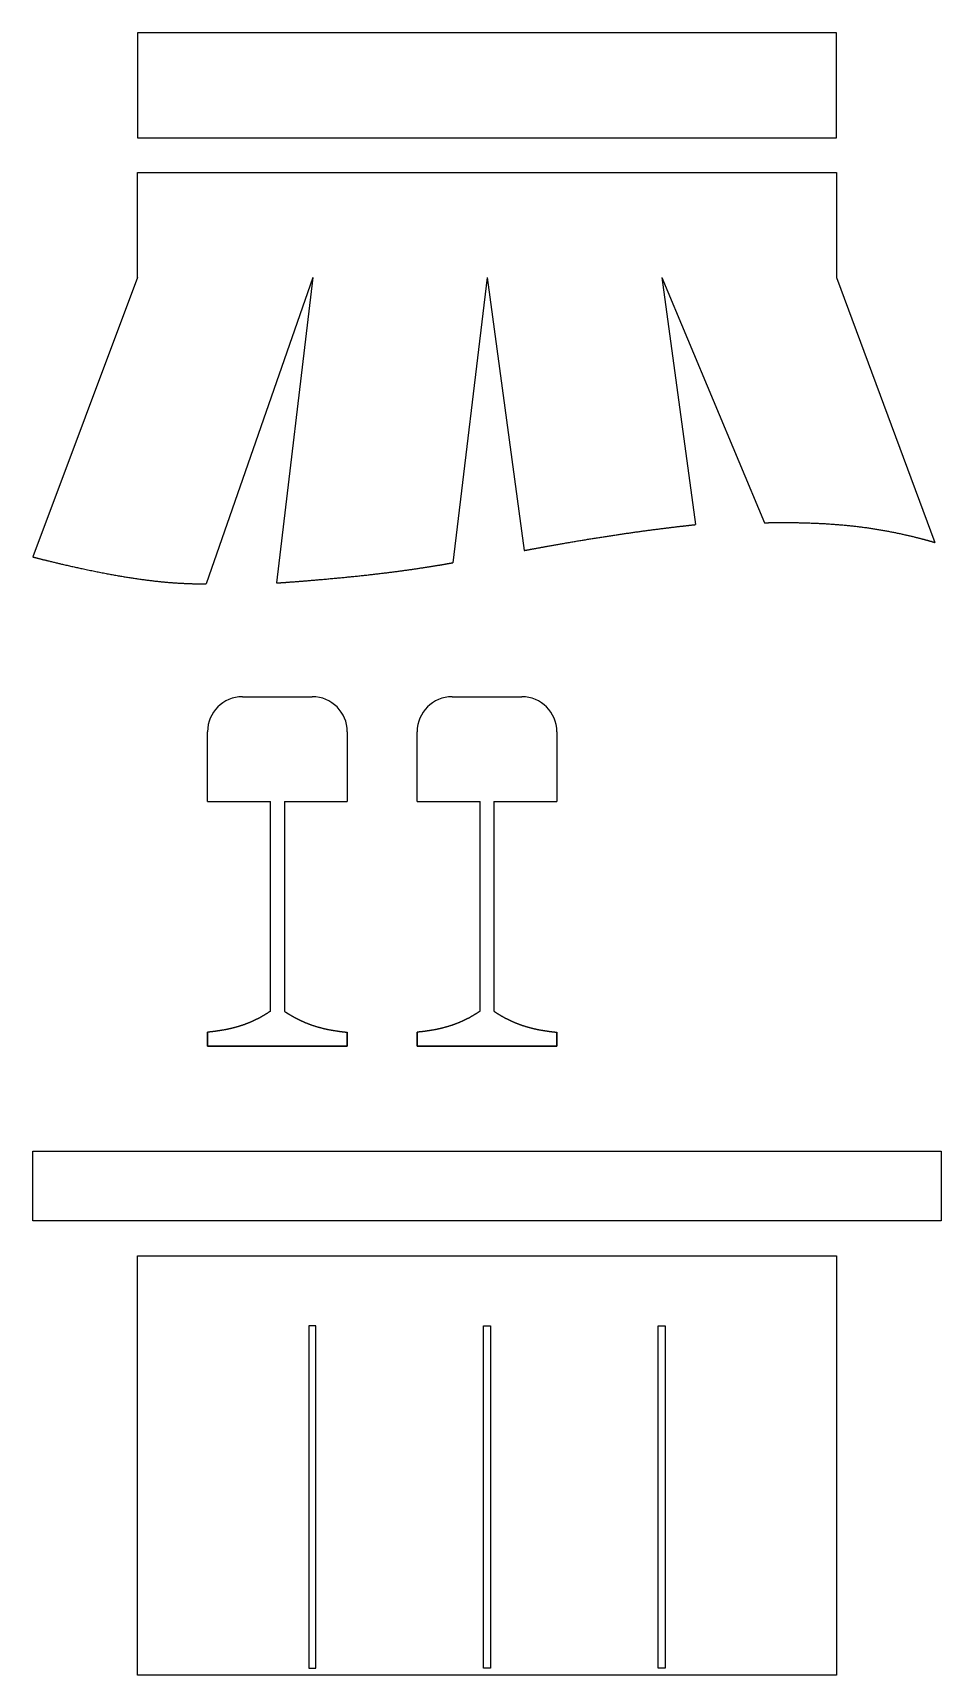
# Model space of a CAD drawing. Header units: millimetres. Extents: x -15 to 115, y 0 to 235.
import ezdxf

# ---------------------------------------------------------------- set-up
doc = ezdxf.new("R2010")
doc.units = ezdxf.units.MM
doc.layers.get('0').update_dxf_attribs({"linetype": 'CONTINUOUS'})

msp = doc.modelspace()

# ---------------------------------------------------------------- linework, layer by layer
for p, q in [((0, 215), (100, 215)), ((0, 200), (0, 215)), ((100, 215), (100, 200)), ((0, 200), (-15, 160)), ((25.06, 200), (9.81, 156.16)), ((25.06, 200), (19.86, 156.28)), ((50, 200), (45.1, 159.18)), ((50, 200), (55.33, 160.93)), ((75, 200), (79.82, 164.63)), ((75, 200), (89.7, 164.9)), ((100, 200), (114.11, 162.08)), ((15, 140), (25, 140)), ((45, 140), (55, 140)), ((10, 125), (10, 135)), ((30, 135), (30, 125)), ((40, 125), (40, 135)), ((60, 135), (60, 125)), ((10, 125), (19, 125)), ((19, 95), (19, 125)), ((21, 125), (21, 95)), ((21, 125), (30, 125)), ((40, 125), (49, 125)), ((49, 95), (49, 125)), ((51, 125), (51, 95)), ((51, 125), (60, 125)), ((10, 92), (10, 92)), ((30, 92), (30, 92)), ((40, 92), (40, 92)), ((60, 92), (60, 92)), ((0, 0), (0, 50)), ((100, 50), (100, 0))]:
    msp.add_line(p, q)
for points in [[(0, 220), (100, 220), (100, 235), (0, 235)], [(30, 90), (10, 90), (10, 92), (10, 90)], [(30, 92), (30, 90)], [(60, 90), (40, 90), (40, 92), (40, 90)], [(60, 92), (60, 90)], [(-15, 75), (115, 75), (115, 65), (-15, 65)], [(0, 0), (0, 50), (0, 60), (100, 60), (100, 50), (100, 0)], [(25.5, 50), (24.5, 50), (24.5, 1), (25.5, 1)], [(49.5, 50), (50.5, 50), (50.5, 1), (49.5, 1)], [(74.5, 50), (75.5, 50), (75.5, 1), (74.5, 1)]]:
    msp.add_lwpolyline(points, close=True)
for centre, start, end in [((15, 135), 90, 180), ((25, 135), 0, 90), ((45, 135), 90, 180), ((55, 135), 0, 90)]:
    msp.add_arc(centre, 5, start, end)
for points in [[(55.33, 160.93), (55.85, 161.03), (56.89, 161.22), (58.44, 161.5), (60.5, 161.87), (63.04, 162.31), (65.54, 162.72), (68.01, 163.1), (70.44, 163.46), (72.84, 163.79), (75.2, 164.1), (77.06, 164.32), (78.45, 164.48), (79.36, 164.58), (79.82, 164.63)], [(89.7, 164.9), (90.23, 164.91), (91.31, 164.93), (92.9, 164.94), (95, 164.92), (97.58, 164.83), (100.1, 164.67), (102.58, 164.44), (104.99, 164.12), (107.35, 163.72), (109.65, 163.24), (111.46, 162.81), (112.79, 162.46), (113.67, 162.21), (114.11, 162.08)], [(-15, 160), (-14.4, 159.85), (-13.22, 159.55), (-11.46, 159.12), (-9.17, 158.59), (-6.4, 158), (-3.74, 157.48), (-1.18, 157.04), (1.25, 156.69), (3.56, 156.43), (5.76, 156.26), (7.43, 156.18), (8.64, 156.16), (9.42, 156.16), (9.81, 156.16)], [(19.86, 156.28), (20.44, 156.32), (21.6, 156.4), (23.33, 156.53), (25.58, 156.72), (28.32, 156.96), (30.99, 157.22), (33.56, 157.5), (36.05, 157.8), (38.44, 158.11), (40.74, 158.45), (42.52, 158.73), (43.82, 158.95), (44.67, 159.1), (45.1, 159.18)], [(19, 95), (18.85, 94.9), (18.54, 94.7), (18.08, 94.41), (17.45, 94.05), (16.62, 93.64), (15.77, 93.27), (14.89, 92.95), (13.97, 92.67), (13.02, 92.44), (12.04, 92.26), (11.24, 92.14), (10.62, 92.06), (10.21, 92.02), (10, 92)], [(21, 95), (21.15, 94.9), (21.46, 94.7), (21.92, 94.41), (22.55, 94.05), (23.38, 93.64), (24.23, 93.27), (25.11, 92.95), (26.03, 92.67), (26.98, 92.44), (27.96, 92.26), (28.76, 92.14), (29.38, 92.06), (29.79, 92.02), (30, 92)], [(49, 95), (48.85, 94.9), (48.54, 94.7), (48.08, 94.41), (47.45, 94.05), (46.62, 93.64), (45.77, 93.27), (44.89, 92.95), (43.97, 92.67), (43.02, 92.44), (42.04, 92.26), (41.24, 92.14), (40.62, 92.06), (40.21, 92.02), (40, 92)], [(51, 95), (51.15, 94.9), (51.46, 94.7), (51.92, 94.41), (52.55, 94.05), (53.38, 93.64), (54.23, 93.27), (55.11, 92.95), (56.03, 92.67), (56.98, 92.44), (57.96, 92.26), (58.76, 92.14), (59.38, 92.06), (59.79, 92.02), (60, 92)]]:
    msp.add_open_spline(points, degree=5)

doc.saveas('drawing.dxf')
